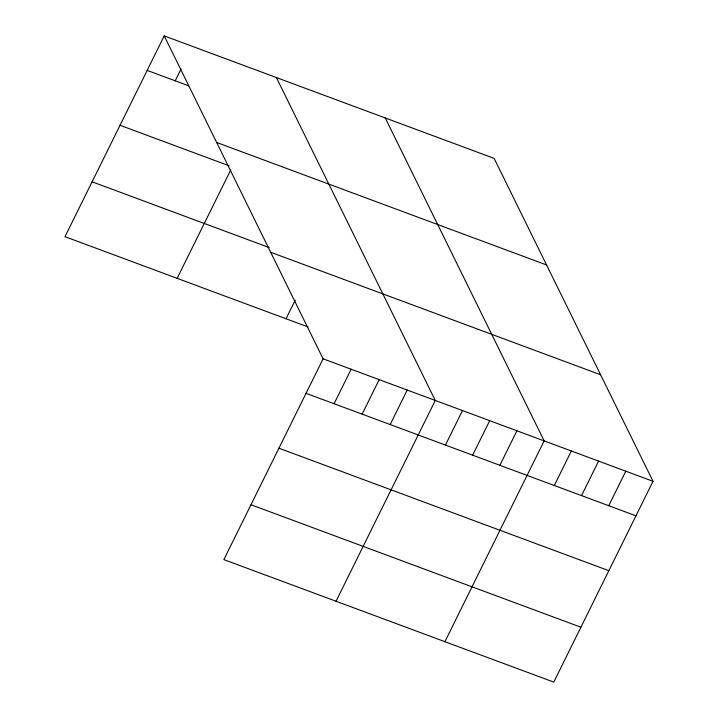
<?xml version="1.0" encoding="UTF-8"?>
<svg xmlns="http://www.w3.org/2000/svg" width="718" height="718" viewBox="0 0 718 718"><rect width="100%" height="100%" fill="white"/><g stroke="black" fill="none" stroke-linecap="round" stroke-linejoin="round"><path stroke-width="1.08" d="M164.216 35.9L323.1 358.82L223.863 559.609L553.784 682.1L653.021 481.311L494.137 158.391L164.216 35.9L64.979 236.689L308.013 326.923M175.21 80.82L181.053 68.991M177.158 278.333L230.774 169.852M286.024 318.756L295.233 300.142M334.085 403.74L351.138 369.231M362.132 414.151L379.185 379.642M390.17 424.562L407.232 390.053M336.033 601.253L435.27 400.464L276.394 77.544M445.438 445.079L462.491 410.57M472.65 455.185L489.712 420.676M499.872 465.291L516.924 430.782M444.909 641.677L544.145 440.888L385.261 117.967M554.305 485.503L571.366 450.994M581.526 495.608L598.579 461.1M608.747 505.714L625.8 471.205M147.163 70.409L188.708 85.837M216.648 142.46L546.569 264.96M120.041 125.282L229.096 165.768M92.101 181.816L269.178 247.557M270.668 252.251L600.589 374.751M323.1 358.82L653.021 481.311M306.048 393.329L635.96 515.82M278.925 448.194L608.846 570.693M250.986 504.736L580.898 627.227"/></g></svg>
